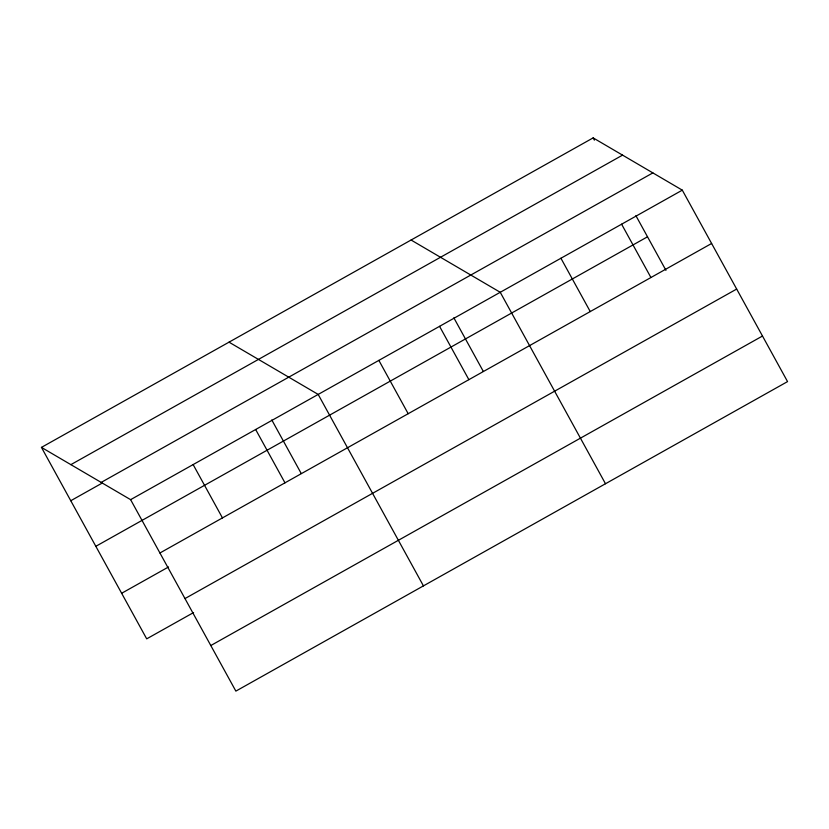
<?xml version="1.0" encoding="UTF-8"?>
<svg xmlns="http://www.w3.org/2000/svg" width="829" height="829" viewBox="0 0 829 829"><rect width="100%" height="100%" fill="white"/><g stroke="black" fill="none" stroke-linecap="round" stroke-linejoin="round"><path stroke-width="1.24" d="M41.45 447.391L593.139 137.883L682.298 190.152L787.55 381.609L235.861 691.117L130.609 499.659L41.45 447.391L146.702 638.848L193.603 612.548M70.869 464.644L622.558 155.137M101.19 482.405L652.869 172.898M70.766 500.726L102.029 483.183M130.609 499.659L682.298 190.152M95.832 546.311L647.511 236.804M159.935 552.984L711.614 243.477M121.645 593.274L168.536 566.963M184.991 598.569L736.67 289.062M210.804 645.532L762.493 336.025M411.08 240.027L500.239 292.285L605.491 483.742M229.022 342.159L318.181 394.417L423.443 585.885M593.139 137.883L594.383 140.153M635.905 215.675L665.956 270.347M621.605 224.193L650.931 277.528M560.922 258.244L590.248 311.569M453.846 317.818L483.286 371.361M439.557 326.336L468.872 379.661M378.863 360.377L408.189 413.712M271.788 419.951L301.228 473.504M255.653 429.505L284.979 482.83M193.136 464.582L222.452 517.907"/></g></svg>
